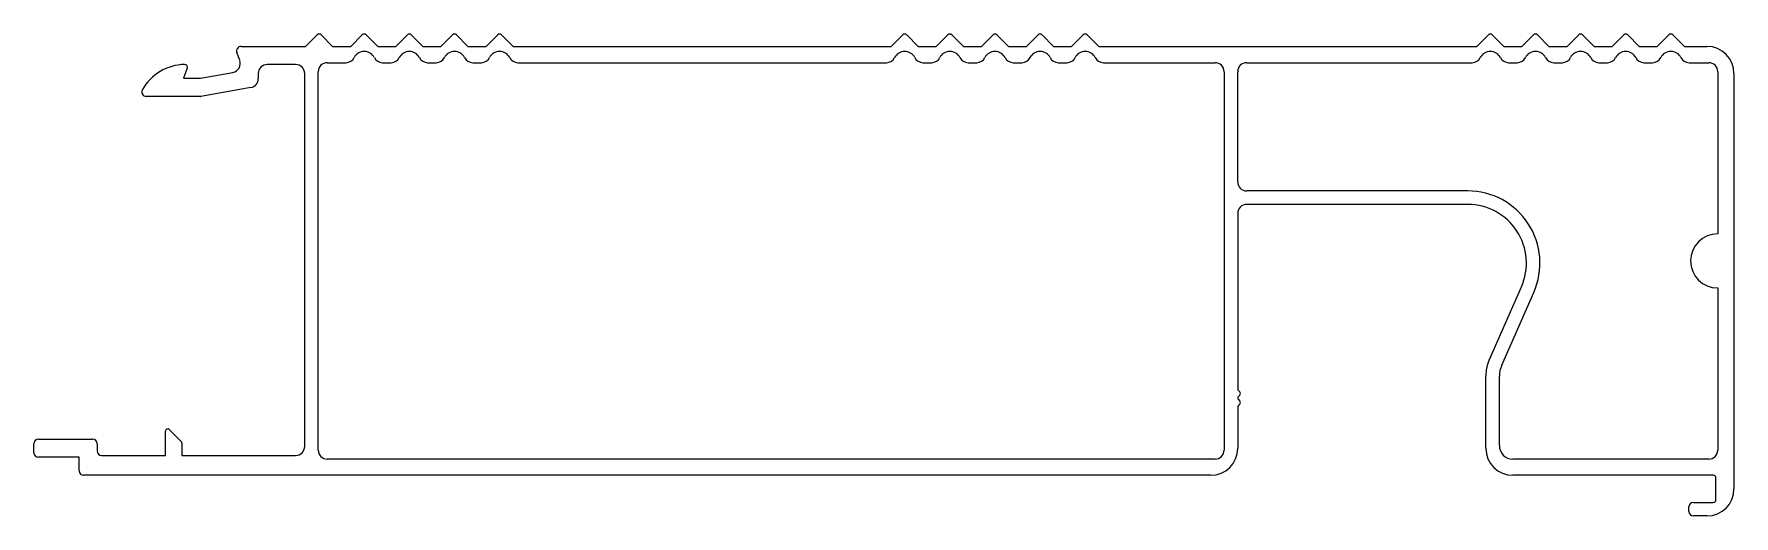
# Model space of a CAD drawing. Extents: x 3 to 191, y -2 to 51.
import ezdxf

# ---------------------------------------------------------------- set-up
doc = ezdxf.new("R2010")
doc.units = 0
doc.layers.get('0').update_dxf_attribs({"linetype": 'CONTINUOUS'})

msp = doc.modelspace()

# ---------------------------------------------------------------- linework, layer by layer
for p, q in [((32.7, 49.68), (33.99, 50.97)), ((34.42, 50.97), (35.7, 49.68)), ((37.7, 49.68), (38.99, 50.97)), ((39.42, 50.97), (40.7, 49.68)), ((42.7, 49.68), (43.99, 50.97)), ((44.42, 50.97), (45.7, 49.68)), ((47.7, 49.68), (48.99, 50.97)), ((49.42, 50.97), (50.7, 49.68)), ((52.7, 49.68), (53.99, 50.97)), ((54.42, 50.97), (55.7, 49.68)), ((97.6, 49.68), (98.89, 50.97)), ((99.32, 50.97), (100.6, 49.68)), ((102.6, 49.68), (103.89, 50.97)), ((104.32, 50.97), (105.6, 49.68)), ((107.6, 49.68), (108.89, 50.97)), ((109.32, 50.97), (110.6, 49.68)), ((112.6, 49.68), (113.89, 50.97)), ((114.32, 50.97), (115.6, 49.68)), ((117.6, 49.68), (118.89, 50.97)), ((119.32, 50.97), (120.6, 49.68)), ((162.5, 49.68), (163.79, 50.97)), ((164.22, 50.97), (165.5, 49.68)), ((167.5, 49.68), (168.79, 50.97)), ((169.22, 50.97), (170.5, 49.68)), ((172.5, 49.68), (173.79, 50.97)), ((174.22, 50.97), (175.5, 49.68)), ((177.5, 49.68), (178.79, 50.97)), ((179.22, 50.97), (180.5, 49.68)), ((182.5, 49.68), (183.79, 50.97)), ((184.22, 50.97), (185.5, 49.68)), ((25.4, 48.14), (25.08, 49.01)), ((25.55, 49.68), (32.7, 49.68)), ((35.7, 49.68), (37.7, 49.68)), ((40.7, 49.68), (42.7, 49.68)), ((45.7, 49.68), (47.7, 49.68)), ((50.7, 49.68), (52.7, 49.68)), ((55.7, 49.68), (97.6, 49.68)), ((100.6, 49.68), (102.6, 49.68)), ((105.6, 49.68), (107.6, 49.68)), ((110.6, 49.68), (112.6, 49.68)), ((115.6, 49.68), (117.6, 49.68)), ((120.6, 49.68), (162.5, 49.68)), ((165.5, 49.68), (167.5, 49.68)), ((170.5, 49.68), (172.5, 49.68)), ((175.5, 49.68), (177.5, 49.68)), ((180.5, 49.68), (182.5, 49.68)), ((185.5, 49.68), (188, 49.68)), ((19.59, 47.28), (19.19, 46.18)), ((31.6, 47.68), (28.46, 47.68)), ((35.1, 47.88), (37.19, 47.88)), ((41.22, 47.88), (42.19, 47.88)), ((46.22, 47.88), (47.19, 47.88)), ((51.22, 47.88), (52.19, 47.88)), ((56.22, 47.88), (97.09, 47.88)), ((101.12, 47.88), (102.09, 47.88)), ((106.12, 47.88), (107.09, 47.88)), ((111.12, 47.88), (112.09, 47.88)), ((116.12, 47.88), (117.09, 47.88)), ((121.12, 47.88), (133.5, 47.88)), ((137, 47.88), (161.99, 47.88)), ((166.02, 47.88), (166.99, 47.88)), ((171.02, 47.88), (171.99, 47.88)), ((176.02, 47.88), (176.99, 47.88)), ((181.02, 47.88), (181.99, 47.88)), ((186.02, 47.88), (188.2, 47.88)), ((19.19, 46.18), (21.05, 46.18)), ((21.05, 46.18), (24.63, 46.81)), ((27.46, 46.68), (27.46, 46.12)), ((32.6, 5.38), (32.6, 46.68)), ((34.1, 4.98), (34.1, 46.88)), ((134.5, 46.88), (134.5, 4.98)), ((136, 34.68), (136, 46.88)), ((189.2, 46.88), (189.2, 28.93)), ((191, 46.68), (191, 0.68)), ((21.03, 44.15), (15.05, 44.15)), ((26.63, 45.13), (21.08, 44.15)), ((161.5, 33.68), (137, 33.68)), ((161.5, 32.18), (137, 32.18)), ((136, 31.18), (136, 11.76)), ((163.89, 15), (167.45, 23.05)), ((189.2, 22.93), (189.2, 4.98)), ((165.26, 14.39), (168.82, 22.44)), ((136.08, 11.58), (136.23, 11.42)), ((163.5, 5.18), (163.5, 13.18)), ((165, 5.48), (165, 13.18)), ((136, 9.72), (136, 5.18)), ((136.23, 11.07), (136.08, 10.91)), ((136.08, 10.56), (136.23, 10.41)), ((136.23, 10.05), (136.08, 9.9)), ((2.6, 4.68), (2.6, 5.68)), ((3.1, 6.18), (9.1, 6.18)), ((9.6, 5.68), (9.6, 4.88)), ((17.17, 4.38), (17.17, 7.07)), ((17.59, 7.25), (18.93, 5.91)), ((19, 5.74), (19, 4.38)), ((7.6, 4.18), (3.1, 4.18)), ((7.6, 2.68), (7.6, 4.18)), ((10.1, 4.38), (17.17, 4.38)), ((19, 4.38), (31.6, 4.38)), ((133.5, 3.98), (35.1, 3.98)), ((188.2, 3.98), (166.5, 3.98)), ((133, 2.18), (8.1, 2.18)), ((188.7, 2.18), (166.5, 2.18)), ((189, -0.52), (189, 1.88)), ((186, -1.82), (186, -1.32)), ((186.5, -0.82), (188.7, -0.82)), ((188, -2.32), (186.5, -2.32))]:
    msp.add_line(p, q)
for centre, radius, start, end in [((34.2, 50.75), 0.3, 45, 135), ((39.2, 50.75), 0.3, 45, 135), ((44.2, 50.75), 0.3, 45, 135), ((49.2, 50.75), 0.3, 45, 135), ((54.2, 50.75), 0.3, 45, 135), ((99.1, 50.75), 0.3, 45, 135), ((104.1, 50.75), 0.3, 45, 135), ((109.1, 50.75), 0.3, 45, 135), ((114.1, 50.75), 0.3, 45, 135), ((119.1, 50.75), 0.3, 45, 135), ((164, 50.75), 0.3, 45, 135), ((169, 50.75), 0.3, 45, 135), ((174, 50.75), 0.3, 45, 135), ((179, 50.75), 0.3, 45, 135), ((184, 50.75), 0.3, 45, 135), ((25.55, 49.18), 0.5, 90, 200), ((39.2, 47.88), 1.25, 26.3878, 153.6122), ((44.2, 47.88), 1.25, 26.3878, 153.6122), ((49.2, 47.88), 1.25, 26.3878, 153.6122), ((54.2, 47.88), 1.25, 26.3878, 153.6122), ((99.1, 47.88), 1.25, 26.3878, 153.6122), ((104.1, 47.88), 1.25, 26.3878, 153.6122), ((109.1, 47.88), 1.25, 26.3878, 153.6122), ((114.1, 47.88), 1.25, 26.3878, 153.6122), ((119.1, 47.88), 1.25, 26.3878, 153.6122), ((164, 47.88), 1.25, 26.3878, 153.6122), ((169, 47.88), 1.25, 26.3878, 153.6122), ((174, 47.88), 1.25, 26.3878, 153.6122), ((179, 47.88), 1.25, 26.3878, 153.6122), ((184, 47.88), 1.25, 26.3878, 153.6122), ((188, 46.68), 3, 0, 90), ((19.4, 42.18), 5.5, 91.1005, 150.4557), ((19.3, 47.38), 0.3, 340, 91.1005), ((24.46, 47.79), 1, 280, 20), ((28.46, 46.68), 1, 90, 180), ((31.6, 46.68), 1, 0, 90), ((35.1, 46.88), 1, 90, 180), ((37.19, 48.88), 1, 270, 333.6122), ((41.22, 48.88), 1, 206.3878, 270), ((42.19, 48.88), 1, 270, 333.6122), ((46.22, 48.88), 1, 206.3878, 270), ((47.19, 48.88), 1, 270, 333.6122), ((51.22, 48.88), 1, 206.3878, 270), ((52.19, 48.88), 1, 270, 333.6122), ((56.22, 48.88), 1, 206.3878, 270), ((97.09, 48.88), 1, 270, 333.6122), ((101.12, 48.88), 1, 206.3878, 270), ((102.09, 48.88), 1, 270, 333.6122), ((106.12, 48.88), 1, 206.3878, 270), ((107.09, 48.88), 1, 270, 333.6122), ((111.12, 48.88), 1, 206.3878, 270), ((112.09, 48.88), 1, 270, 333.6122), ((116.12, 48.88), 1, 206.3878, 270), ((117.09, 48.88), 1, 270, 333.6122), ((121.12, 48.88), 1, 206.3878, 270), ((133.5, 46.88), 1, 360, 90), ((137, 46.88), 1, 90, 180), ((161.99, 48.88), 1, 270, 333.6122), ((166.02, 48.88), 1, 206.3878, 270), ((166.99, 48.88), 1, 270, 333.6122), ((171.02, 48.88), 1, 206.3878, 270), ((171.99, 48.88), 1, 270, 333.6122), ((176.02, 48.88), 1, 206.3878, 270), ((176.99, 48.88), 1, 270, 333.6122), ((181.02, 48.88), 1, 206.3878, 270), ((181.99, 48.88), 1, 270, 333.6122), ((186.02, 48.88), 1, 206.3878, 270), ((188.2, 46.88), 1, 360, 90), ((26.46, 46.12), 1, 280, 0), ((15.05, 44.65), 0.5, 150.4557, 270), ((21.03, 44.45), 0.3, 270, 280), ((137, 34.68), 1, 180, 270), ((137, 31.18), 1, 90, 180), ((161.5, 25.68), 8, 336.1451, 90), ((161.5, 25.68), 6.5, 336.1451, 90), ((189.2, 25.93), 3, 90, 270), ((168, 13.18), 4.5, 156.1451, 180), ((168, 13.18), 3, 156.1451, 180), ((136.25, 11.76), 0.25, 180, 225), ((136.06, 11.25), 0.25, 315, 45), ((136.25, 10.74), 0.25, 135, 225), ((136.25, 9.72), 0.25, 135, 180), ((136.06, 10.23), 0.25, 315, 45), ((3.1, 5.68), 0.5, 90, 180), ((9.1, 5.68), 0.5, 360, 90), ((17.42, 7.07), 0.25, 45, 180), ((18.75, 5.74), 0.25, 360, 45), ((3.1, 4.68), 0.5, 180, 270), ((10.1, 4.88), 0.5, 180, 270), ((31.6, 5.38), 1, 270, 0), ((35.1, 4.98), 1, 180, 270), ((133, 5.18), 3, 270, 0), ((133.5, 4.98), 1, 270, 0), ((166.5, 5.18), 3, 180, 270), ((166.5, 5.48), 1.5, 180, 270), ((188.2, 4.98), 1, 270, 0), ((8.1, 2.68), 0.5, 180, 270), ((188.7, 1.88), 0.3, 0, 90), ((188, 0.68), 3, 270, 0), ((186.5, -1.32), 0.5, 90, 180), ((186.5, -1.82), 0.5, 180, 270), ((188.7, -0.52), 0.3, 270, 0)]:
    msp.add_arc(centre, radius, start, end)

doc.saveas('drawing.dxf')
